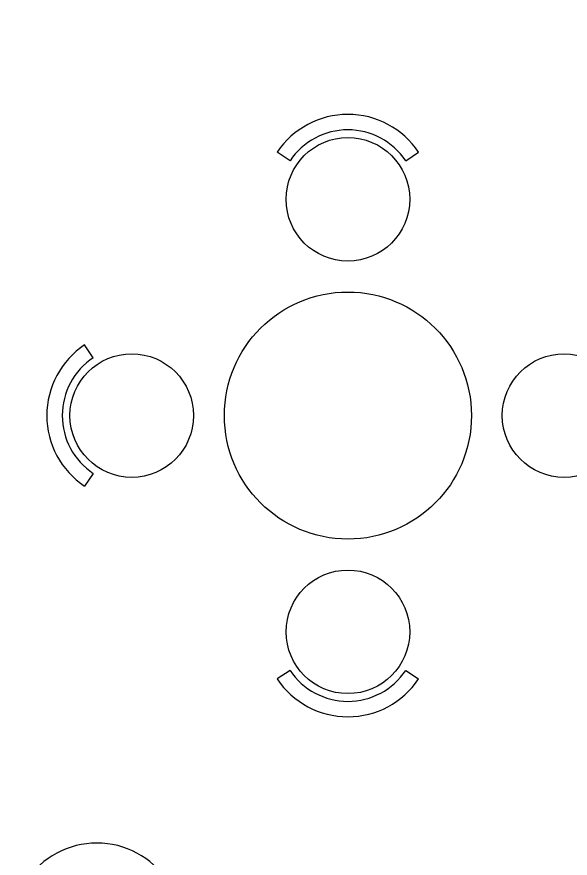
# Model space of a CAD drawing. Header units: millimetres. Extents: x 209.8 to 281.8, y 45 to 110.
# Drawn here: x 244.288 to 246.08, y 85.476 to 88.199 of the extents above; entities that cross this region are included whole.
import ezdxf

# ---------------------------------------------------------------- set-up
doc = ezdxf.new("R2010")
doc.units = ezdxf.units.MM
doc.header["$LTSCALE"] = 0.65
doc.linetypes.add('DASHED', pattern=[0.75, 0.5, -0.25])
for name, color, linetype in [('mobiliario', 30, 'Continuous'), ('murodelgado', 1, 'Continuous'), ('murosgrueso', 5, 'Continuous')]:
    doc.layers.add(name, color=color, linetype=linetype)

msp = doc.modelspace()

# ---------------------------------------------------------------- linework, layer by layer
at = {"layer": 'mobiliario'}
for p, q in [((245.1732, 87.7333), (245.1316, 87.761)), ((245.5476, 87.7333), (245.5892, 87.761)), ((244.5356, 87.0958), (244.5079, 87.1374)), ((244.5356, 86.7213), (244.5079, 86.6797)), ((245.1732, 86.0837), (245.1316, 86.056)), ((245.5476, 86.0837), (245.5892, 86.056))]:
    msp.add_line(p, q, dxfattribs=at)
for centre, radius in [((245.3604, 87.6085), 0.2), ((245.3604, 86.9085), 0.4), ((244.6604, 86.9085), 0.2), ((246.0604, 86.9085), 0.2), ((245.3604, 86.2085), 0.2)]:
    msp.add_circle(centre, radius, dxfattribs=at)
for centre, radius, start, end in [((245.3604, 87.6085), 0.275, 33.6807, 146.3193), ((245.3604, 87.6085), 0.225, 33.6807, 146.3193), ((244.6604, 86.9085), 0.275, 123.6807, 236.3193), ((244.6604, 86.9085), 0.225, 123.6807, 236.3193), ((245.3604, 86.2085), 0.225, 213.6807, 326.3193), ((245.3604, 86.2085), 0.275, 213.6807, 326.3193), ((244.5475, 85.2497), 0.275, 33.6807, 146.3193)]:
    msp.add_arc(centre, radius, start, end, dxfattribs=at)
at = {"layer": 'murodelgado'}
for radius, start, end in [(10, 323.63911, 76.14658), (9.85, 323.68642, 76.82909)]:
    msp.add_arc((241.755, 86.8853), radius, start, end, dxfattribs=at)
at = {"layer": 'murosgrueso', "linetype": 'DASHED', "ltscale": 1.5}
msp.add_arc((241.755, 86.8853), 10.35, 323.63911, 69.67873, dxfattribs=at)

doc.saveas('drawing.dxf')
